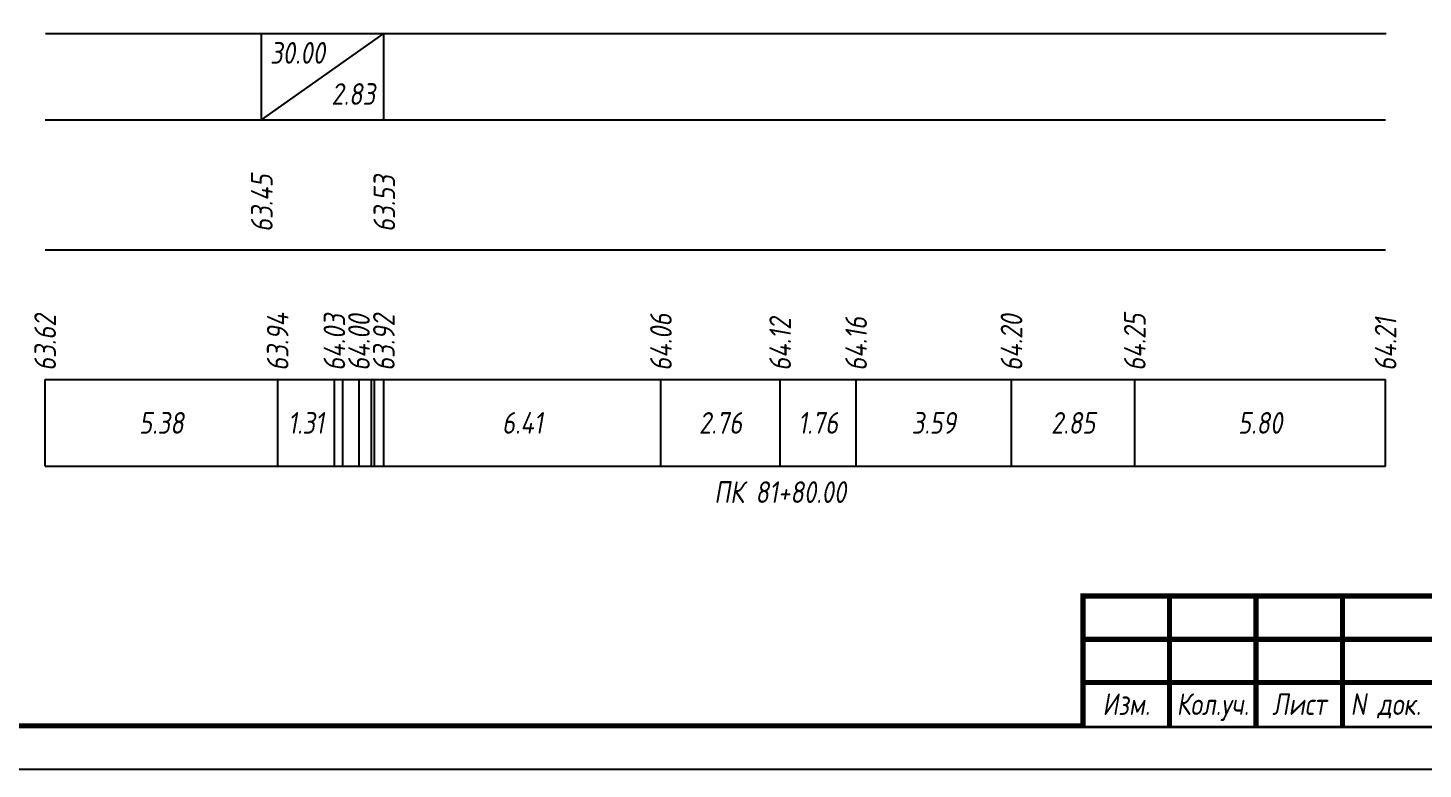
# Model space of a CAD drawing. Extents: x -717 to 1451, y -133302 to 233.
# Drawn here: x 78 to 239.3, y -128697.4 to -128611.8 of the extents above; entities that cross this region are included whole.
import ezdxf
from ezdxf.enums import TextEntityAlignment as Align

# ---------------------------------------------------------------- set-up
doc = ezdxf.new("R2010")
doc.units = 0
for name, color, linetype in [('Зарамочное оформление', 7, 'Continuous'), ('Код_510', 7, 'Continuous'), ('Код_516', 1, 'Continuous'), ('Подписи поперечников', 7, 'Continuous'), ('Таблица', 7, 'Continuous')]:
    doc.layers.add(name, color=color, linetype=linetype)
doc.styles.add('М', font='romand.shx', dxfattribs={"width": 0.8, "oblique": 10, "height": 2.5})

msp = doc.modelspace()

# ---------------------------------------------------------------- linework, layer by layer
at = {"flags": 128}
msp.add_lwpolyline([(-30.054, -128697.421), (389.946, -128697.421), (389.946, -128400.421), (-30.054, -128400.421)], close=True, dxfattribs=at)
at = {"const_width": 0.6, "flags": 128}
msp.add_lwpolyline([(-10.054, -128692.421), (384.946, -128692.421), (384.946, -128405.421), (-10.054, -128405.421)], close=True, dxfattribs=at)
at = {"layer": 'Код_510'}
for p, q in [((79.946, -128662.421), (79.946, -128652.421)), ((106.834, -128662.421), (106.834, -128652.421)), ((113.389, -128662.421), (113.389, -128652.421)), ((114.368, -128662.421), (114.368, -128652.421)), ((116.236, -128662.421), (116.236, -128652.421)), ((117.663, -128662.421), (117.663, -128652.421)), ((118.012, -128662.421), (118.012, -128652.421)), ((119.11, -128662.421), (119.11, -128652.421)), ((151.146, -128662.421), (151.146, -128652.421)), ((164.931, -128662.421), (164.931, -128652.421)), ((173.71, -128662.421), (173.71, -128652.421)), ((191.681, -128662.421), (191.681, -128652.421)), ((205.931, -128662.421), (205.931, -128652.421)), ((234.931, -128662.421), (234.931, -128652.421))]:
    msp.add_line(p, q, dxfattribs=at)
at = {"layer": 'Код_516'}
for p, q in [((104.946, -128622.421), (104.946, -128612.421)), ((104.946, -128622.421), (119.11, -128612.421)), ((119.11, -128622.421), (119.11, -128612.421))]:
    msp.add_line(p, q, dxfattribs=at)
at = {"layer": 'Таблица'}
for p, q in [((80, -128612.421), (234.985, -128612.421)), ((79.946, -128622.421), (234.931, -128622.421)), ((79.946, -128637.421), (234.931, -128637.421)), ((79.946, -128652.421), (234.931, -128652.421)), ((79.946, -128662.421), (234.931, -128662.421))]:
    msp.add_line(p, q, dxfattribs=at)

# ---------------------------------------------------------------- texts
at = {"layer": 'Код_510', "style": 'М', "oblique": 10, "width": 0.8}
for s, p in [('63.62', (79.946, -128651.421)), ('63.94', (106.834, -128651.421)), ('64.03', (113.389, -128651.421)), ('64.00', (116.236, -128651.421)), ('63.92', (119.11, -128651.421)), ('64.06', (151.146, -128651.421)), ('64.12', (164.931, -128651.421)), ('64.16', (173.71, -128651.421)), ('64.20', (191.681, -128651.421)), ('64.25', (205.931, -128651.421)), ('64.21', (234.931, -128651.421))]:
    msp.add_text(s, height=2.5, rotation=90, dxfattribs=at).set_placement(p, align=Align.MIDDLE_LEFT)
for s, p in [('5.38', (93.39, -128657.421)), ('1.31', (110.112, -128657.421)), ('6.41', (135.128, -128657.421)), ('2.76', (158.038, -128657.421)), ('1.76', (169.32, -128657.421)), ('3.59', (182.696, -128657.421)), ('2.85', (198.806, -128657.421)), ('5.80', (220.431, -128657.421))]:
    msp.add_text(s, height=2.5, dxfattribs=at).set_placement(p, align=Align.MIDDLE_CENTER)
at = {"layer": 'Код_516', "style": 'М', "oblique": 10, "width": 0.8}
msp.add_text('30.00', height=2.5, dxfattribs=at).set_placement((105.946, -128613.421), align=Align.TOP_LEFT)
msp.add_text('2.83', height=2.5, dxfattribs=at).set_placement((118.11, -128621.421), align=Align.BOTTOM_RIGHT)
for s, p in [('63.45', (105, -128635.371)), ('63.53', (119.164, -128635.371))]:
    msp.add_text(s, height=2.5, rotation=90, dxfattribs=at).set_placement(p, align=Align.MIDDLE_LEFT)
at = {"layer": 'Подписи поперечников', "style": 'М', "oblique": 10, "width": 0.8}
msp.add_text('ПК 81+80.00', height=2.5, dxfattribs=at).set_placement((164.931, -128667.421), align=Align.BOTTOM_CENTER)

# ---------------------------------------------------------------- next in the draw order: wipeouts: each hides what was drawn before it
at = {"linetype": 'Continuous'}
msp.add_wipeout([(199.946, -128677.421), (384.946, -128677.421), (384.946, -128692.421), (199.946, -128692.421)], dxfattribs=at).dxf.layer = 'Зарамочное оформление'

# ---------------------------------------------------------------- next in the draw order: linework, layer by layer
at = {"layer": 'Зарамочное оформление', "linetype": 'Continuous', "lineweight": -3, "const_width": 0.6, "flags": 128}
for points in [[(199.946, -128692.421), (199.946, -128677.421), (384.946, -128677.421)], [(209.946, -128677.421), (209.946, -128692.421)], [(219.946, -128677.421), (219.946, -128692.421)], [(229.946, -128677.421), (229.946, -128692.421)], [(199.946, -128682.421), (264.946, -128682.421)], [(199.946, -128687.421), (264.946, -128687.421)]]:
    msp.add_lwpolyline(points, dxfattribs=at)

# ---------------------------------------------------------------- next in the draw order: texts
at = {"layer": 'Зарамочное оформление', "linetype": 'Continuous', "style": 'М', "oblique": 10, "width": 0.8}
for s, p in [('Изм.', (204.946, -128689.921)), ('Кол.уч.', (214.946, -128689.921)), ('Лист', (224.946, -128689.921)), ('N док.', (234.946, -128689.921))]:
    msp.add_text(s, height=2.5, dxfattribs=at).set_placement(p, align=Align.MIDDLE_CENTER)

doc.saveas('drawing.dxf')
